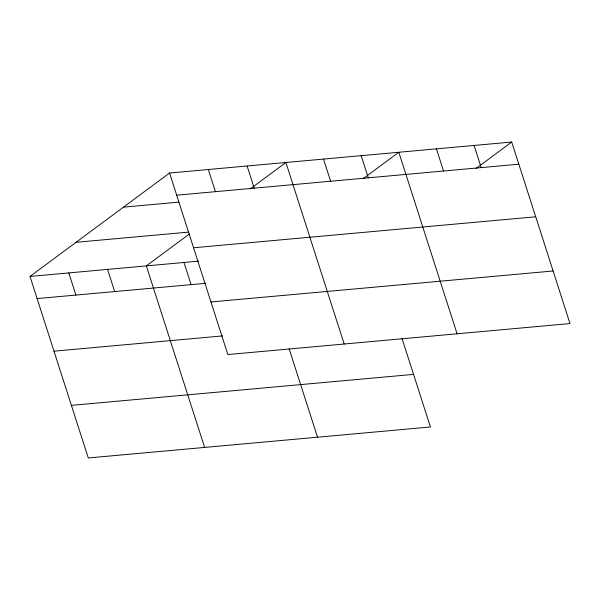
<?xml version="1.0" encoding="UTF-8"?>
<svg xmlns="http://www.w3.org/2000/svg" width="600" height="600" viewBox="0 0 600 600"><rect width="100%" height="100%" fill="white"/><g stroke="black" fill="none" stroke-linecap="round" stroke-linejoin="round"><path stroke-width="0.9" d="M402.045 338.55L430.44 426.982L88.282 457.957L30 276.428L169.56 173.017L511.717 142.042L570 323.572L227.85 354.555L169.56 173.017M189.413 233.97L146.333 265.89L204.615 447.428M250.237 188.903L285.892 162.488L344.175 344.025M363.15 178.68L398.805 152.265L457.088 333.803M476.062 168.458L511.717 142.042M176.678 195.18L518.827 164.197M123.51 207.142L178.905 202.125M76.058 242.303L188.692 232.103M193.56 247.77L535.717 216.788M30 276.428L198.66 261.15M37.117 298.582L205.77 283.312M210.96 301.965L553.11 270.983M54 351.18L222.66 335.903M71.4 405.368L413.55 374.385M474.075 145.447L481.192 167.602M436.44 148.852L443.558 171.015M361.17 155.67L368.28 177.825M323.528 159.083L330.645 181.238M247.118 165.998L254.228 188.153M289.132 348.772L317.528 437.205M208.343 169.507L215.452 191.663M183.968 262.485L191.085 284.64M107.558 269.4L114.667 291.562M68.775 272.91L75.892 295.072"/></g></svg>
